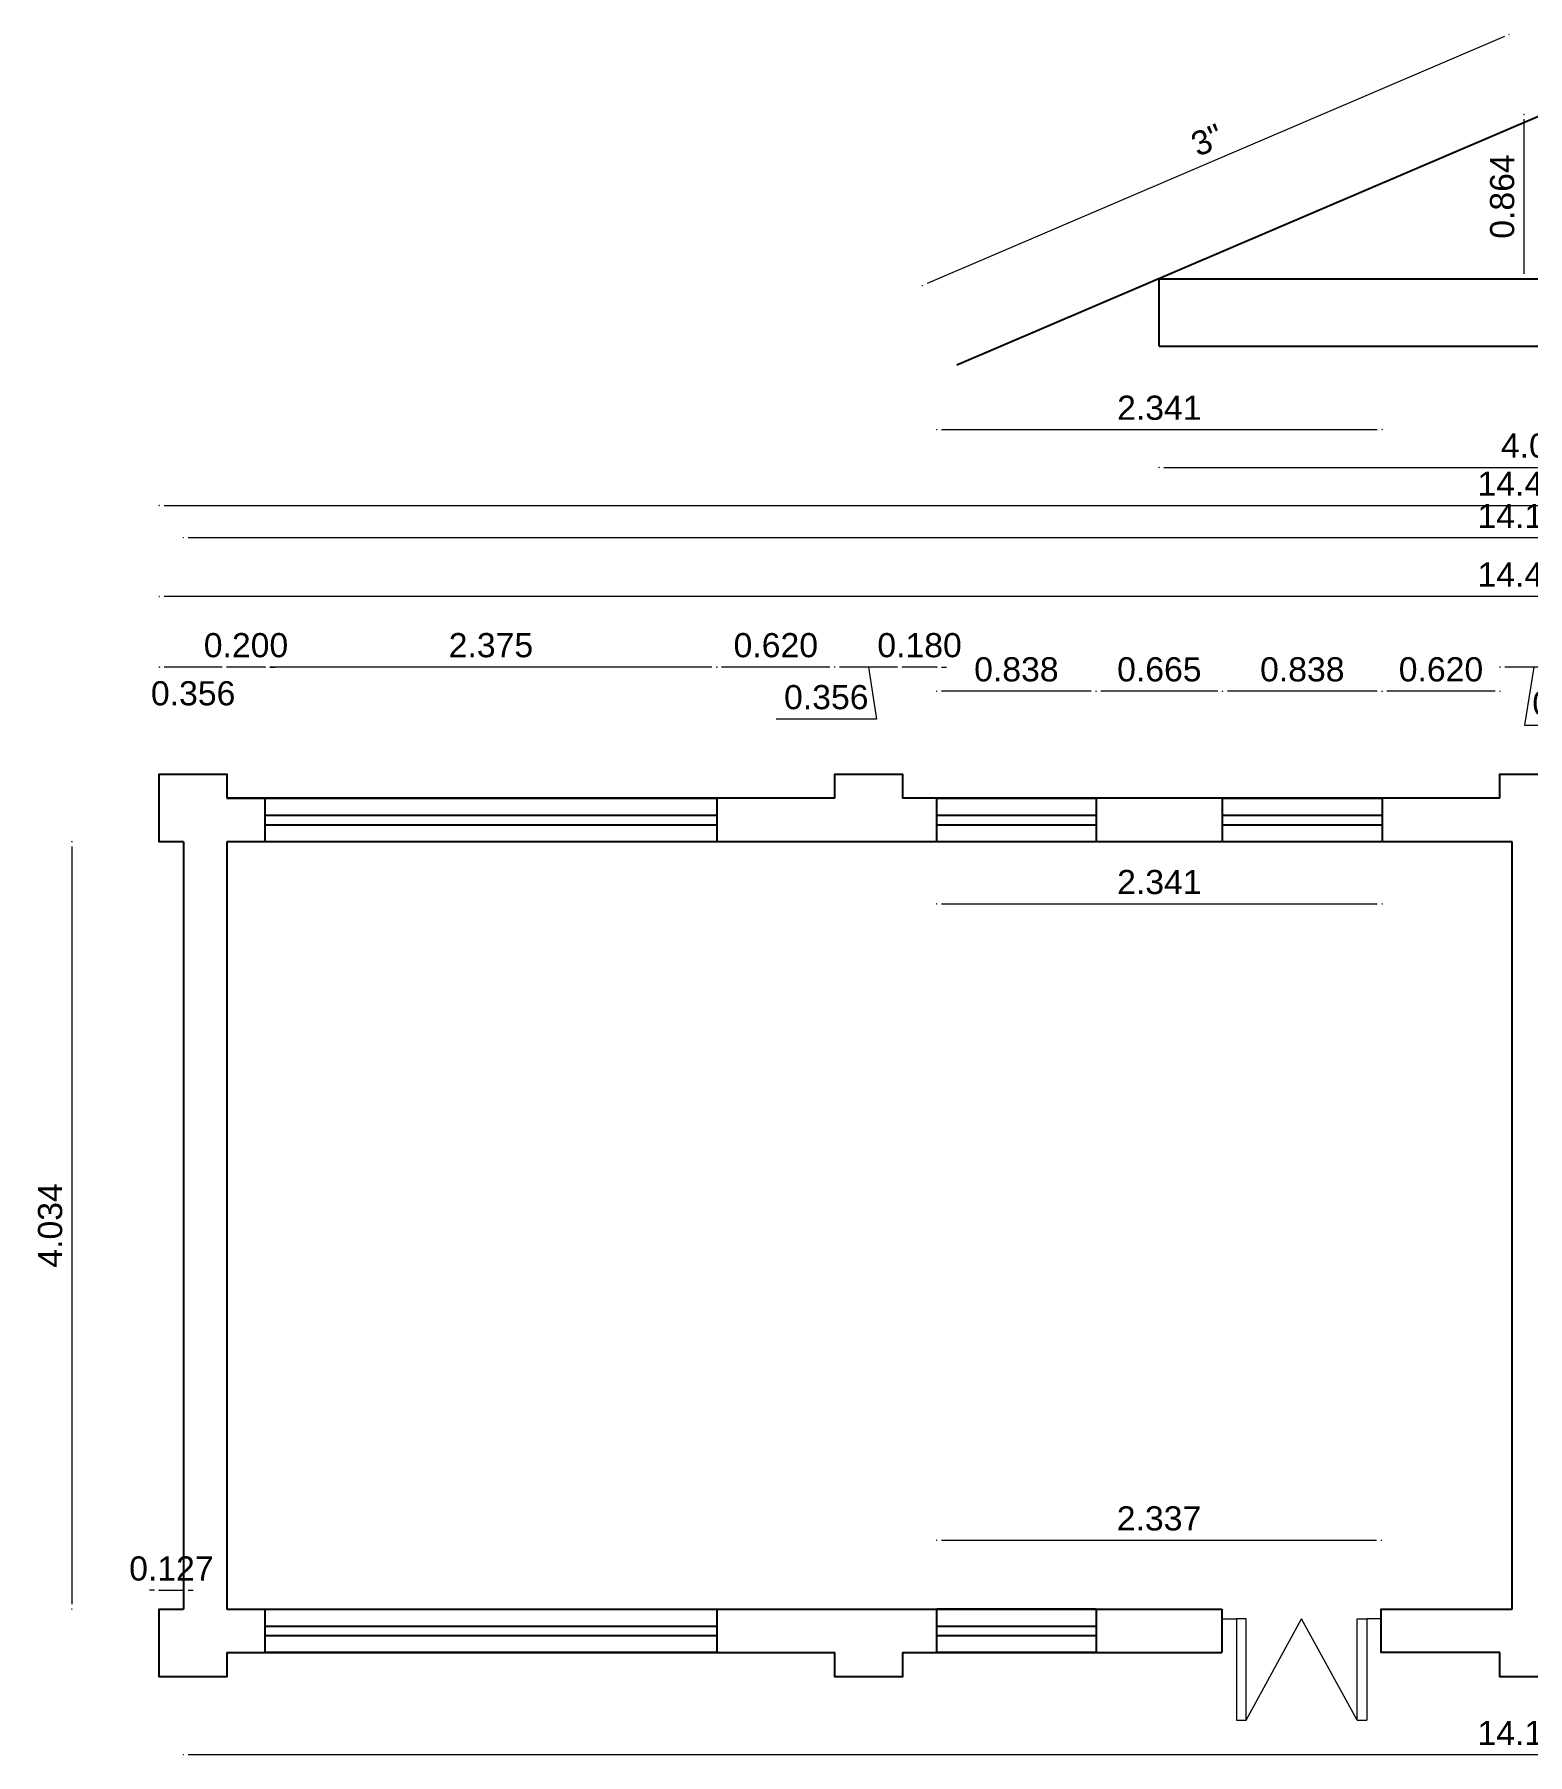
# Model space of a CAD drawing. Header units: metres. Extents: x 471.2 to 494.2, y 10 to 39.5.
# Drawn here: x 478.4 to 486.24, y 30.47 to 39.51 of the extents above; entities that cross this region are included whole.
import ezdxf

# ---------------------------------------------------------------- set-up
doc = ezdxf.new("R2010")
doc.units = ezdxf.units.M
doc.header["$LTSCALE"] = 12.7
doc.header["$PDMODE"] = 66
for name, color, linetype, lineweight in [('0.13', 2, 'Continuous', 13), ('ELEVATION', 85, 'Continuous', 9), ('hatch', 9, 'Continuous', 0), ('Toilet', 7, 'Continuous', 25)]:
    doc.layers.add(name, color=color, linetype=linetype, lineweight=lineweight)
doc.styles.get("Standard").update_dxf_attribs({"font": 'arial.ttf'})
doc.dimstyles.new('S8', dxfattribs={"dimscale": 0.001, "dimtxt": 127, "dimasz": 25.4, "dimexe": 152.4, "dimexo": 457.2, "dimgap": 49.2125, "dimtad": 1, "dimdec": 0, "dimzin": 3, "dimdsep": 46, "dimlunit": 4, "dimtxsty": 'Standard', "dimblk": 'dot 2', "dimcen": 304.8, "dimse1": 1, "dimse2": 1, "dimclrd": 1, "dimclre": 1, "dimclrt": 256, "dimadec": 0, "dimazin": 0, "dimtfac": 0.75, "dimtdec": 0, "dimtix": 1, "dimtmove": 1, "dimatfit": 3, "dimldrblk": 'DOT', "dimfxl": 25.4, "dimtolj": 1, "dimtzin": 0, "dimlwd": 9, "dimlwe": 9, "dimarcsym": 0})

# ---------------------------------------------------------------- blocks, each defined once
blk = doc.blocks.new('dot1')
at = {"layer": 'hatch'}
h = blk.add_hatch(color=256, dxfattribs=at)
edge = h.paths.add_edge_path()
edge.add_arc((0, 0), 1, 0, 360)
for p, q in [((3, 0), (-3, 0)), ((0, 3), (0, -3))]:
    blk.add_line(p, q, dxfattribs=at)
blk.add_circle((0, 0), 1, dxfattribs=at)
blk = doc.blocks.new('dot 2')
at = {"layer": 'hatch', "xscale": 0.0127, "yscale": 0.0127, "zscale": 0.0127}
blk.add_blockref('dot1', (0, 0), dxfattribs=at)
blk = doc.blocks.new('*D353')
at = {"layer": 'Defpoints', "color": 0, "transparency": 16777216}
for p in [(486.3265, 39.0936), (483.0645, 38.194), (483.2438, 37.7749)]:
    blk.add_point(p, dxfattribs=at)
at = {"layer": 'Toilet', "color": 1, "lineweight": 9, "transparency": 16777216}
blk.add_line((486.1238, 39.5028), (483.0878, 38.204), dxfattribs=at)
at = {"layer": 'Toilet', "color": 1, "lineweight": 9, "transparency": 16777216, "xscale": 0.0254, "yscale": 0.0254, "zscale": 0.0254}
for p, rotation in [((486.1472, 39.5128), 23.16111268714227), ((483.0645, 38.194), 203.1611126871423)]:
    blk.add_blockref('dot 2', p, dxfattribs=dict(at, rotation=rotation))
at = {"layer": 'Toilet', "transparency": 16777216, "insert": (484.5609, 38.9583), "char_height": 0.127, "attachment_point": 5, "rotation": 23.16111}
blk.add_mtext('\\A1;3"', dxfattribs=at)
blk = doc.blocks.new('_Dot')
at = {"color": 0, "linetype": 'ByBlock', "lineweight": -2}
blk.add_line((-0.5, 0), (-1, 0), dxfattribs=at)
at = {"color": 0, "linetype": 'ByBlock', "const_width": 0.5}
blk.add_lwpolyline([(-0.25, 0, 1), (0.25, 0, 1)], format="xyb", close=True, dxfattribs=at)
blk = doc.blocks.new('*D1029')
at = {"layer": 'Defpoints', "color": 0, "transparency": 16777216}
for p in [(484.3072, 37.8741), (488.3458, 37.8741), (488.3458, 37.2377)]:
    blk.add_point(p, dxfattribs=at)
at = {"layer": 'Toilet', "color": 1, "lineweight": 9, "transparency": 16777216}
blk.add_line((484.3326, 37.2377), (488.3204, 37.2377), dxfattribs=at)
at = {"layer": 'Toilet', "color": 1, "lineweight": 9, "transparency": 16777216, "xscale": 0.0254, "yscale": 0.0254, "zscale": 0.0254, "rotation": 180}
blk.add_blockref('dot 2', (484.3072, 37.2377), dxfattribs=at)
at = {"layer": 'Toilet', "color": 1, "lineweight": 9, "transparency": 16777216, "xscale": 0.0254, "yscale": 0.0254, "zscale": 0.0254}
blk.add_blockref('dot 2', (488.3458, 37.2377), dxfattribs=at)
at = {"layer": 'Toilet', "transparency": 16777216, "insert": (486.3265, 37.3518), "char_height": 0.127, "attachment_point": 5}
blk.add_mtext('\\A1;4.039', dxfattribs=at)
blk = doc.blocks.new('*D1033')
at = {"layer": 'Defpoints', "color": 0, "transparency": 16777216}
for p in [(479.0523, 36.5594), (479.0523, 35.27), (493.4533, 35.27)]:
    blk.add_point(p, dxfattribs=at)
at = {"layer": 'Toilet', "color": 1, "lineweight": 9, "transparency": 16777216}
blk.add_line((493.4279, 36.5594), (479.0777, 36.5594), dxfattribs=at)
at = {"layer": 'Toilet', "color": 1, "lineweight": 9, "transparency": 16777216, "xscale": 0.0254, "yscale": 0.0254, "zscale": 0.0254, "rotation": 180}
blk.add_blockref('dot 2', (479.0523, 36.5594), dxfattribs=at)
at = {"layer": 'Toilet', "color": 1, "lineweight": 9, "transparency": 16777216, "xscale": 0.0254, "yscale": 0.0254, "zscale": 0.0254}
blk.add_blockref('dot 2', (493.4533, 36.5594), dxfattribs=at)
at = {"layer": 'Toilet', "transparency": 16777216, "insert": (486.2528, 36.6735), "char_height": 0.127, "attachment_point": 5}
blk.add_mtext('\\A1;14.401', dxfattribs=at)
blk = doc.blocks.new('*D1046')
at = {"layer": 'Defpoints', "color": 0, "transparency": 16777216}
for p in [(486.0995, 36.1883), (486.4551, 35.6256), (486.0995, 35.4986)]:
    blk.add_point(p, dxfattribs=at)
at = {"layer": 'Toilet', "color": 1, "lineweight": 9, "transparency": 16777216}
for p, q in [((486.4297, 36.1883), (486.1249, 36.1883)), ((486.2773, 36.1883), (486.2281, 35.883)), ((486.2281, 35.883), (486.755, 35.883))]:
    blk.add_line(p, q, dxfattribs=at)
at = {"layer": 'Toilet', "color": 1, "lineweight": 9, "transparency": 16777216, "xscale": 0.0254, "yscale": 0.0254, "zscale": 0.0254, "rotation": 180}
blk.add_blockref('dot 2', (486.0995, 36.1883), dxfattribs=at)
at = {"layer": 'Toilet', "color": 1, "lineweight": 9, "transparency": 16777216, "xscale": 0.0254, "yscale": 0.0254, "zscale": 0.0254}
blk.add_blockref('dot 2', (486.4551, 36.1883), dxfattribs=at)
at = {"layer": 'Toilet', "transparency": 16777216, "insert": (486.4916, 35.9971), "char_height": 0.127, "attachment_point": 5}
blk.add_mtext('\\A1;0.356', dxfattribs=at)
blk = doc.blocks.new('*D1047')
at = {"layer": 'Defpoints', "color": 0, "transparency": 16777216}
for p in [(485.4795, 36.0613), (485.4795, 35.4986), (486.0995, 35.4986)]:
    blk.add_point(p, dxfattribs=at)
at = {"layer": 'Toilet', "color": 1, "lineweight": 9, "transparency": 16777216}
blk.add_line((486.0741, 36.0613), (485.5049, 36.0613), dxfattribs=at)
at = {"layer": 'Toilet', "color": 1, "lineweight": 9, "transparency": 16777216, "xscale": 0.0254, "yscale": 0.0254, "zscale": 0.0254, "rotation": 180}
blk.add_blockref('dot 2', (485.4795, 36.0613), dxfattribs=at)
at = {"layer": 'Toilet', "color": 1, "lineweight": 9, "transparency": 16777216, "xscale": 0.0254, "yscale": 0.0254, "zscale": 0.0254}
blk.add_blockref('dot 2', (486.0995, 36.0613), dxfattribs=at)
at = {"layer": 'Toilet', "transparency": 16777216, "insert": (485.7895, 36.1754), "char_height": 0.127, "attachment_point": 5}
blk.add_mtext('\\A1;0.620', dxfattribs=at)
blk = doc.blocks.new('*D1048')
at = {"layer": 'Defpoints', "color": 0, "transparency": 16777216}
for p in [(484.6415, 36.0613), (484.6415, 35.4986), (485.4795, 35.4986)]:
    blk.add_point(p, dxfattribs=at)
at = {"layer": 'Toilet', "color": 1, "lineweight": 9, "transparency": 16777216}
blk.add_line((485.4541, 36.0613), (484.6669, 36.0613), dxfattribs=at)
at = {"layer": 'Toilet', "color": 1, "lineweight": 9, "transparency": 16777216, "xscale": 0.0254, "yscale": 0.0254, "zscale": 0.0254, "rotation": 180}
blk.add_blockref('dot 2', (484.6415, 36.0613), dxfattribs=at)
at = {"layer": 'Toilet', "color": 1, "lineweight": 9, "transparency": 16777216, "xscale": 0.0254, "yscale": 0.0254, "zscale": 0.0254}
blk.add_blockref('dot 2', (485.4795, 36.0613), dxfattribs=at)
at = {"layer": 'Toilet', "transparency": 16777216, "insert": (485.0605, 36.1754), "char_height": 0.127, "attachment_point": 5}
blk.add_mtext('\\A1;0.838', dxfattribs=at)
blk = doc.blocks.new('*D1049')
at = {"layer": 'Defpoints', "color": 0, "transparency": 16777216}
for p in [(483.9765, 36.0613), (483.9765, 35.4986), (484.6415, 35.4986)]:
    blk.add_point(p, dxfattribs=at)
at = {"layer": 'Toilet', "color": 1, "lineweight": 9, "transparency": 16777216}
blk.add_line((484.6161, 36.0613), (484.0019, 36.0613), dxfattribs=at)
at = {"layer": 'Toilet', "color": 1, "lineweight": 9, "transparency": 16777216, "xscale": 0.0254, "yscale": 0.0254, "zscale": 0.0254, "rotation": 180}
blk.add_blockref('dot 2', (483.9765, 36.0613), dxfattribs=at)
at = {"layer": 'Toilet', "color": 1, "lineweight": 9, "transparency": 16777216, "xscale": 0.0254, "yscale": 0.0254, "zscale": 0.0254}
blk.add_blockref('dot 2', (484.6415, 36.0613), dxfattribs=at)
at = {"layer": 'Toilet', "transparency": 16777216, "insert": (484.309, 36.1754), "char_height": 0.127, "attachment_point": 5}
blk.add_mtext('\\A1;0.665', dxfattribs=at)
blk = doc.blocks.new('*D1050')
at = {"layer": 'Defpoints', "color": 0, "transparency": 16777216}
for p in [(483.1385, 36.0613), (483.1385, 35.4986), (483.9765, 35.4986)]:
    blk.add_point(p, dxfattribs=at)
at = {"layer": 'Toilet', "color": 1, "lineweight": 9, "transparency": 16777216}
blk.add_line((483.9511, 36.0613), (483.1639, 36.0613), dxfattribs=at)
at = {"layer": 'Toilet', "color": 1, "lineweight": 9, "transparency": 16777216, "xscale": 0.0254, "yscale": 0.0254, "zscale": 0.0254, "rotation": 180}
blk.add_blockref('dot 2', (483.1385, 36.0613), dxfattribs=at)
at = {"layer": 'Toilet', "color": 1, "lineweight": 9, "transparency": 16777216, "xscale": 0.0254, "yscale": 0.0254, "zscale": 0.0254}
blk.add_blockref('dot 2', (483.9765, 36.0613), dxfattribs=at)
at = {"layer": 'Toilet', "transparency": 16777216, "insert": (483.5575, 36.1754), "char_height": 0.127, "attachment_point": 5}
blk.add_mtext('\\A1;0.838', dxfattribs=at)
blk = doc.blocks.new('*D1051')
at = {"layer": 'Defpoints', "color": 0, "transparency": 16777216}
for p in [(482.9585, 36.1883), (482.9585, 35.6256), (483.1385, 35.4986)]:
    blk.add_point(p, dxfattribs=at)
at = {"layer": 'Toilet', "color": 1, "lineweight": 9, "transparency": 16777216}
for p, q in [((482.9331, 36.1883), (482.9077, 36.1883)), ((483.1385, 36.1883), (482.9585, 36.1883)), ((483.1639, 36.1883), (483.1893, 36.1883))]:
    blk.add_line(p, q, dxfattribs=at)
at = {"layer": 'Toilet', "color": 1, "lineweight": 9, "transparency": 16777216, "xscale": 0.0254, "yscale": 0.0254, "zscale": 0.0254}
blk.add_blockref('dot 2', (482.9585, 36.1883), dxfattribs=at)
at = {"layer": 'Toilet', "color": 1, "lineweight": 9, "transparency": 16777216, "xscale": 0.0254, "yscale": 0.0254, "zscale": 0.0254, "rotation": 180}
blk.add_blockref('dot 2', (483.1385, 36.1883), dxfattribs=at)
at = {"layer": 'Toilet', "transparency": 16777216, "insert": (483.0485, 36.3024), "char_height": 0.127, "attachment_point": 5}
blk.add_mtext('\\A1;0.180', dxfattribs=at)
blk = doc.blocks.new('*D1052')
at = {"layer": 'Defpoints', "color": 0, "transparency": 16777216}
for p in [(482.6029, 36.1883), (482.9585, 35.6256), (482.6029, 35.4986)]:
    blk.add_point(p, dxfattribs=at)
at = {"layer": 'Toilet', "color": 1, "lineweight": 9, "transparency": 16777216}
for p, q in [((482.9331, 36.1883), (482.6283, 36.1883)), ((482.7807, 36.1883), (482.8217, 35.9151)), ((482.8217, 35.9151), (482.2948, 35.9151))]:
    blk.add_line(p, q, dxfattribs=at)
at = {"layer": 'Toilet', "color": 1, "lineweight": 9, "transparency": 16777216, "xscale": 0.0254, "yscale": 0.0254, "zscale": 0.0254, "rotation": 180}
blk.add_blockref('dot 2', (482.6029, 36.1883), dxfattribs=at)
at = {"layer": 'Toilet', "color": 1, "lineweight": 9, "transparency": 16777216, "xscale": 0.0254, "yscale": 0.0254, "zscale": 0.0254}
blk.add_blockref('dot 2', (482.9585, 36.1883), dxfattribs=at)
at = {"layer": 'Toilet', "transparency": 16777216, "insert": (482.5583, 36.0292), "char_height": 0.127, "attachment_point": 5}
blk.add_mtext('\\A1;0.356', dxfattribs=at)
blk = doc.blocks.new('*D1053')
at = {"layer": 'Defpoints', "color": 0, "transparency": 16777216}
for p in [(481.9829, 36.1883), (481.9829, 35.4986), (482.6029, 35.4986)]:
    blk.add_point(p, dxfattribs=at)
at = {"layer": 'Toilet', "color": 1, "lineweight": 9, "transparency": 16777216}
blk.add_line((482.5775, 36.1883), (482.0083, 36.1883), dxfattribs=at)
at = {"layer": 'Toilet', "color": 1, "lineweight": 9, "transparency": 16777216, "xscale": 0.0254, "yscale": 0.0254, "zscale": 0.0254, "rotation": 180}
blk.add_blockref('dot 2', (481.9829, 36.1883), dxfattribs=at)
at = {"layer": 'Toilet', "color": 1, "lineweight": 9, "transparency": 16777216, "xscale": 0.0254, "yscale": 0.0254, "zscale": 0.0254}
blk.add_blockref('dot 2', (482.6029, 36.1883), dxfattribs=at)
at = {"layer": 'Toilet', "transparency": 16777216, "insert": (482.2929, 36.3024), "char_height": 0.127, "attachment_point": 5}
blk.add_mtext('\\A1;0.620', dxfattribs=at)
blk = doc.blocks.new('*D1054')
at = {"layer": 'Defpoints', "color": 0, "transparency": 16777216}
for p in [(479.6079, 36.1883), (479.6079, 35.6256), (481.9829, 35.4986)]:
    blk.add_point(p, dxfattribs=at)
at = {"layer": 'Toilet', "color": 1, "lineweight": 9, "transparency": 16777216}
blk.add_line((481.9575, 36.1883), (479.6333, 36.1883), dxfattribs=at)
at = {"layer": 'Toilet', "color": 1, "lineweight": 9, "transparency": 16777216, "xscale": 0.0254, "yscale": 0.0254, "zscale": 0.0254, "rotation": 180}
blk.add_blockref('dot 2', (479.6079, 36.1883), dxfattribs=at)
at = {"layer": 'Toilet', "color": 1, "lineweight": 9, "transparency": 16777216, "xscale": 0.0254, "yscale": 0.0254, "zscale": 0.0254}
blk.add_blockref('dot 2', (481.9829, 36.1883), dxfattribs=at)
at = {"layer": 'Toilet', "transparency": 16777216, "insert": (480.7954, 36.3024), "char_height": 0.127, "attachment_point": 5}
blk.add_mtext('\\A1;2.375', dxfattribs=at)
blk = doc.blocks.new('*D1055')
at = {"layer": 'Defpoints', "color": 0, "transparency": 16777216}
for p in [(479.4079, 36.1883), (479.4079, 35.6256), (479.6079, 35.6256)]:
    blk.add_point(p, dxfattribs=at)
at = {"layer": 'Toilet', "color": 1, "lineweight": 9, "transparency": 16777216}
for p, q in [((479.3825, 36.1883), (479.3571, 36.1883)), ((479.6079, 36.1883), (479.4079, 36.1883)), ((479.6333, 36.1883), (479.6587, 36.1883))]:
    blk.add_line(p, q, dxfattribs=at)
at = {"layer": 'Toilet', "color": 1, "lineweight": 9, "transparency": 16777216, "xscale": 0.0254, "yscale": 0.0254, "zscale": 0.0254}
blk.add_blockref('dot 2', (479.4079, 36.1883), dxfattribs=at)
at = {"layer": 'Toilet', "color": 1, "lineweight": 9, "transparency": 16777216, "xscale": 0.0254, "yscale": 0.0254, "zscale": 0.0254, "rotation": 180}
blk.add_blockref('dot 2', (479.6079, 36.1883), dxfattribs=at)
at = {"layer": 'Toilet', "transparency": 16777216, "insert": (479.5079, 36.3024), "char_height": 0.127, "attachment_point": 5}
blk.add_mtext('\\A1;0.200', dxfattribs=at)
blk = doc.blocks.new('*D1056')
at = {"layer": 'Defpoints', "color": 0, "transparency": 16777216}
for p in [(479.0523, 36.1883), (479.0523, 35.6256), (479.4079, 35.6256)]:
    blk.add_point(p, dxfattribs=at)
at = {"layer": 'Toilet', "color": 1, "lineweight": 9, "transparency": 16777216}
blk.add_line((479.3825, 36.1883), (479.0777, 36.1883), dxfattribs=at)
at = {"layer": 'Toilet', "color": 1, "lineweight": 9, "transparency": 16777216, "xscale": 0.0254, "yscale": 0.0254, "zscale": 0.0254, "rotation": 180}
blk.add_blockref('dot 2', (479.0523, 36.1883), dxfattribs=at)
at = {"layer": 'Toilet', "color": 1, "lineweight": 9, "transparency": 16777216, "xscale": 0.0254, "yscale": 0.0254, "zscale": 0.0254}
blk.add_blockref('dot 2', (479.4079, 36.1883), dxfattribs=at)
at = {"layer": 'Toilet', "transparency": 16777216, "insert": (479.2301, 36.0494), "char_height": 0.127, "attachment_point": 5}
blk.add_mtext('\\A1;0.356', dxfattribs=at)
blk = doc.blocks.new('door block')
at = {"layer": '0.13', "color": 0, "ltscale": 0.5}
for p, q in [((472.9032, 20.1698), (472.9032, 20.0682)), ((473.7414, 20.1698), (473.7414, 20.0682))]:
    blk.add_line(p, q, dxfattribs=at)
at = {"layer": 'ELEVATION', "color": 146, "ltscale": 0.25, "true_color": 0x105689}
for p, q in [((472.9794, 20.119), (472.9794, 20.6524)), ((472.9794, 20.6524), (473.0302, 20.6524)), ((473.0302, 20.6524), (473.0302, 20.119)), ((473.0302, 20.6524), (473.3223, 20.119)), ((473.6144, 20.6524), (473.3223, 20.119)), ((473.6144, 20.6524), (473.6144, 20.119)), ((473.6144, 20.6524), (473.6652, 20.6524)), ((473.6652, 20.119), (473.6652, 20.6524)), ((472.9032, 20.119), (472.9794, 20.119)), ((473.0302, 20.119), (472.9794, 20.119)), ((473.6144, 20.119), (473.6652, 20.119)), ((473.7414, 20.119), (473.6652, 20.119))]:
    blk.add_line(p, q, dxfattribs=at)
blk = doc.blocks.new('*D1057')
at = {"layer": 'Defpoints', "color": 0, "transparency": 16777216}
for p in [(479.4079, 35.27), (478.5931, 31.2362), (479.4079, 31.2362)]:
    blk.add_point(p, dxfattribs=at)
at = {"layer": 'Toilet', "color": 1, "lineweight": 9, "transparency": 16777216}
blk.add_line((478.5931, 35.2446), (478.5931, 31.2616), dxfattribs=at)
at = {"layer": 'Toilet', "color": 1, "lineweight": 9, "transparency": 16777216, "xscale": 0.0254, "yscale": 0.0254, "zscale": 0.0254}
for p, rotation in [((478.5931, 35.27), 90), ((478.5931, 31.2362), 270)]:
    blk.add_blockref('dot 2', p, dxfattribs=dict(at, rotation=rotation))
at = {"layer": 'Toilet', "transparency": 16777216, "insert": (478.479, 33.2531), "char_height": 0.127, "attachment_point": 5, "rotation": 90}
blk.add_mtext('\\A1;4.034', dxfattribs=at)
blk = doc.blocks.new('*D1058')
at = {"layer": 'Defpoints', "color": 0, "transparency": 16777216}
for p in [(479.1793, 35.27), (493.3263, 35.27), (493.3263, 30.4725)]:
    blk.add_point(p, dxfattribs=at)
at = {"layer": 'Toilet', "color": 1, "lineweight": 9, "transparency": 16777216}
blk.add_line((479.2047, 30.4725), (493.3009, 30.4725), dxfattribs=at)
at = {"layer": 'Toilet', "color": 1, "lineweight": 9, "transparency": 16777216, "xscale": 0.0254, "yscale": 0.0254, "zscale": 0.0254, "rotation": 180}
blk.add_blockref('dot 2', (479.1793, 30.4725), dxfattribs=at)
at = {"layer": 'Toilet', "color": 1, "lineweight": 9, "transparency": 16777216, "xscale": 0.0254, "yscale": 0.0254, "zscale": 0.0254}
blk.add_blockref('dot 2', (493.3263, 30.4725), dxfattribs=at)
at = {"layer": 'Toilet', "transparency": 16777216, "insert": (486.2528, 30.5855), "char_height": 0.127, "attachment_point": 5}
blk.add_mtext('\\A1;14.147', dxfattribs=at)
blk = doc.blocks.new('*D1059')
at = {"layer": 'Defpoints', "color": 0, "transparency": 16777216}
for p in [(483.1385, 35.27), (485.4797, 35.27), (485.4797, 34.9432)]:
    blk.add_point(p, dxfattribs=at)
at = {"layer": 'Toilet', "color": 1, "lineweight": 9, "transparency": 16777216}
blk.add_line((483.1639, 34.9432), (485.4543, 34.9432), dxfattribs=at)
at = {"layer": 'Toilet', "color": 1, "lineweight": 9, "transparency": 16777216, "xscale": 0.0254, "yscale": 0.0254, "zscale": 0.0254, "rotation": 180}
blk.add_blockref('dot 2', (483.1385, 34.9432), dxfattribs=at)
at = {"layer": 'Toilet', "color": 1, "lineweight": 9, "transparency": 16777216, "xscale": 0.0254, "yscale": 0.0254, "zscale": 0.0254}
blk.add_blockref('dot 2', (485.4797, 34.9432), dxfattribs=at)
at = {"layer": 'Toilet', "transparency": 16777216, "insert": (484.3091, 35.0573), "char_height": 0.127, "attachment_point": 5}
blk.add_mtext('\\A1;2.341', dxfattribs=at)
blk = doc.blocks.new('*D1063')
at = {"layer": 'Defpoints', "color": 0, "transparency": 16777216}
for p in [(485.4759, 31.5983), (483.1385, 31.2362), (485.4759, 31.2362)]:
    blk.add_point(p, dxfattribs=at)
at = {"layer": 'Toilet', "color": 1, "lineweight": 9, "transparency": 16777216}
blk.add_line((483.1639, 31.5983), (485.4505, 31.5983), dxfattribs=at)
at = {"layer": 'Toilet', "color": 1, "lineweight": 9, "transparency": 16777216, "xscale": 0.0254, "yscale": 0.0254, "zscale": 0.0254, "rotation": 180}
blk.add_blockref('dot 2', (483.1385, 31.5983), dxfattribs=at)
at = {"layer": 'Toilet', "color": 1, "lineweight": 9, "transparency": 16777216, "xscale": 0.0254, "yscale": 0.0254, "zscale": 0.0254}
blk.add_blockref('dot 2', (485.4759, 31.5983), dxfattribs=at)
at = {"layer": 'Toilet', "transparency": 16777216, "insert": (484.3072, 31.7124), "char_height": 0.127, "attachment_point": 5}
blk.add_mtext('\\A1;2.337', dxfattribs=at)
blk = doc.blocks.new('*D1065')
at = {"layer": 'Defpoints', "color": 0, "transparency": 16777216}
for p in [(479.1793, 31.335), (479.0523, 31.2362), (479.1793, 31.2362)]:
    blk.add_point(p, dxfattribs=at)
at = {"layer": 'Toilet', "color": 1, "lineweight": 9, "transparency": 16777216}
for p, q in [((479.0269, 31.335), (479.0015, 31.335)), ((479.0523, 31.335), (479.1793, 31.335)), ((479.2047, 31.335), (479.2301, 31.335))]:
    blk.add_line(p, q, dxfattribs=at)
at = {"layer": 'Toilet', "color": 1, "lineweight": 9, "transparency": 16777216, "xscale": 0.0254, "yscale": 0.0254, "zscale": 0.0254}
blk.add_blockref('dot 2', (479.0523, 31.335), dxfattribs=at)
at = {"layer": 'Toilet', "color": 1, "lineweight": 9, "transparency": 16777216, "xscale": 0.0254, "yscale": 0.0254, "zscale": 0.0254, "rotation": 180}
blk.add_blockref('dot 2', (479.1793, 31.335), dxfattribs=at)
at = {"layer": 'Toilet', "transparency": 16777216, "insert": (479.1158, 31.4491), "char_height": 0.127, "attachment_point": 5}
blk.add_mtext('\\A1;0.127', dxfattribs=at)
blk = doc.blocks.new('*D1076')
at = {"layer": 'Defpoints', "color": 0, "transparency": 16777216}
for p in [(486.3265, 39.0933), (486.2256, 38.2297), (486.3265, 38.2297)]:
    blk.add_point(p, dxfattribs=at)
at = {"layer": 'Toilet', "color": 1, "lineweight": 9, "transparency": 16777216}
blk.add_line((486.2256, 39.0679), (486.2256, 38.2551), dxfattribs=at)
at = {"layer": 'Toilet', "color": 1, "lineweight": 9, "transparency": 16777216, "xscale": 0.0254, "yscale": 0.0254, "zscale": 0.0254}
for p, rotation in [((486.2256, 39.0933), 90), ((486.2256, 38.2297), 270)]:
    blk.add_blockref('dot 2', p, dxfattribs=dict(at, rotation=rotation))
at = {"layer": 'Toilet', "transparency": 16777216, "insert": (486.1116, 38.6615), "char_height": 0.127, "attachment_point": 5, "rotation": 90}
blk.add_mtext('\\A1;0.864', dxfattribs=at)
blk = doc.blocks.new('*D1081')
at = {"layer": 'Defpoints', "color": 0, "transparency": 16777216}
for p in [(493.3263, 36.8693), (479.1793, 35.27), (493.3263, 35.27)]:
    blk.add_point(p, dxfattribs=at)
at = {"layer": 'Toilet', "color": 1, "lineweight": 9, "transparency": 16777216}
blk.add_line((479.2047, 36.8693), (493.3009, 36.8693), dxfattribs=at)
at = {"layer": 'Toilet', "color": 1, "lineweight": 9, "transparency": 16777216, "xscale": 0.0254, "yscale": 0.0254, "zscale": 0.0254, "rotation": 180}
blk.add_blockref('dot 2', (479.1793, 36.8693), dxfattribs=at)
at = {"layer": 'Toilet', "color": 1, "lineweight": 9, "transparency": 16777216, "xscale": 0.0254, "yscale": 0.0254, "zscale": 0.0254}
blk.add_blockref('dot 2', (493.3263, 36.8693), dxfattribs=at)
at = {"layer": 'Toilet', "transparency": 16777216, "insert": (486.2528, 36.9822), "char_height": 0.127, "attachment_point": 5}
blk.add_mtext('\\A1;14.147', dxfattribs=at)
blk = doc.blocks.new('*D1082')
at = {"layer": 'Defpoints', "color": 0, "transparency": 16777216}
for p in [(493.4533, 37.0373), (479.0523, 35.6256), (493.4533, 35.6256)]:
    blk.add_point(p, dxfattribs=at)
at = {"layer": 'Toilet', "color": 1, "lineweight": 9, "transparency": 16777216}
blk.add_line((479.0777, 37.0373), (493.4279, 37.0373), dxfattribs=at)
at = {"layer": 'Toilet', "color": 1, "lineweight": 9, "transparency": 16777216, "xscale": 0.0254, "yscale": 0.0254, "zscale": 0.0254, "rotation": 180}
blk.add_blockref('dot 2', (479.0523, 37.0373), dxfattribs=at)
at = {"layer": 'Toilet', "color": 1, "lineweight": 9, "transparency": 16777216, "xscale": 0.0254, "yscale": 0.0254, "zscale": 0.0254}
blk.add_blockref('dot 2', (493.4533, 37.0373), dxfattribs=at)
at = {"layer": 'Toilet', "transparency": 16777216, "insert": (486.2528, 37.1513), "char_height": 0.127, "attachment_point": 5}
blk.add_mtext('\\A1;14.401', dxfattribs=at)
blk = doc.blocks.new('*D1083')
at = {"layer": 'Defpoints', "color": 0, "transparency": 16777216}
for p in [(485.4795, 37.4363), (483.1385, 35.4986), (485.4795, 35.4986)]:
    blk.add_point(p, dxfattribs=at)
at = {"layer": 'Toilet', "color": 1, "lineweight": 9, "transparency": 16777216}
blk.add_line((483.1639, 37.4363), (485.4541, 37.4363), dxfattribs=at)
at = {"layer": 'Toilet', "color": 1, "lineweight": 9, "transparency": 16777216, "xscale": 0.0254, "yscale": 0.0254, "zscale": 0.0254, "rotation": 180}
blk.add_blockref('dot 2', (483.1385, 37.4363), dxfattribs=at)
at = {"layer": 'Toilet', "color": 1, "lineweight": 9, "transparency": 16777216, "xscale": 0.0254, "yscale": 0.0254, "zscale": 0.0254}
blk.add_blockref('dot 2', (485.4795, 37.4363), dxfattribs=at)
at = {"layer": 'Toilet', "transparency": 16777216, "insert": (484.309, 37.5504), "char_height": 0.127, "attachment_point": 5}
blk.add_mtext('\\A1;2.341', dxfattribs=at)

msp = doc.modelspace()

# ---------------------------------------------------------------- linework, layer by layer
at = {"layer": 'Toilet'}
for p, q in [((486.3265, 39.0933), (483.2438, 37.7749)), ((484.3072, 38.2297), (488.3458, 38.2297)), ((484.3072, 37.8741), (484.3072, 38.2297)), ((484.3072, 37.8741), (488.3458, 37.8741)), ((481.9829, 35.4986), (479.4079, 35.4986)), ((479.4079, 35.4986), (479.6079, 35.4986)), ((482.6029, 35.4986), (481.9829, 35.4986)), ((483.1385, 35.4986), (482.9585, 35.4986)), ((483.9765, 35.4986), (483.1385, 35.4986)), ((484.6415, 35.4986), (483.9765, 35.4986)), ((485.4795, 35.4986), (484.6415, 35.4986)), ((485.4795, 35.4986), (484.6415, 35.4986)), ((486.0995, 35.4986), (485.4795, 35.4986)), ((479.6079, 35.4093), (481.9829, 35.4093)), ((479.6079, 35.3593), (481.9829, 35.3593)), ((483.1385, 35.4093), (483.9767, 35.4093)), ((483.1385, 35.3593), (483.9767, 35.3593)), ((484.6415, 35.4093), (485.4797, 35.4093)), ((484.6415, 35.3593), (485.4797, 35.3593)), ((479.1793, 35.27), (479.1793, 31.2362)), ((482.6029, 35.27), (479.4079, 35.27)), ((479.4079, 35.27), (479.4079, 31.2362)), ((486.0995, 35.27), (482.9585, 35.27)), ((486.163, 31.2362), (486.163, 35.27)), ((479.4079, 31.2362), (482.6029, 31.2362)), ((482.9585, 31.2362), (484.6377, 31.2362)), ((483.9765, 31.2362), (483.1385, 31.2362)), ((484.6377, 31.2362), (484.6377, 31.0076)), ((479.6079, 31.1469), (481.9829, 31.1469)), ((483.1385, 31.1469), (483.9767, 31.1469)), ((479.6079, 31.0969), (481.9829, 31.0969)), ((483.1385, 31.0969), (483.9767, 31.0969)), ((479.4079, 31.0076), (482.6029, 31.0076)), ((482.9585, 31.0076), (484.6377, 31.0076))]:
    msp.add_line(p, q, dxfattribs=at)
for points in [[(479.1793, 35.27), (479.0523, 35.27), (479.0523, 35.6256), (479.4079, 35.6256), (479.4079, 35.4986)], [(482.6029, 35.4986), (482.6029, 35.6256), (482.9585, 35.6256), (482.9585, 35.4986)], [(486.0995, 35.4986), (486.0995, 35.6256), (486.4551, 35.6256), (486.4551, 35.4986)], [(482.9585, 35.27), (482.6029, 35.27)], [(486.163, 35.27), (486.0995, 35.27)], [(479.4079, 31.0076), (479.4079, 30.8806), (479.0523, 30.8806), (479.0523, 31.2362), (479.1793, 31.2362)], [(482.6029, 31.2362), (482.9585, 31.2362)], [(486.0995, 31.0076), (485.4759, 31.0076), (485.4759, 31.2362), (486.0995, 31.2362)], [(486.0995, 31.2362), (486.163, 31.2362)], [(482.9585, 31.0076), (482.9585, 30.8806), (482.6029, 30.8806), (482.6029, 31.0076)], [(486.4551, 31.0076), (486.4551, 30.8806), (486.0995, 30.8806), (486.0995, 31.0076)]]:
    msp.add_lwpolyline(points, dxfattribs=at)
for points in [[(479.6079, 35.4986), (481.9829, 35.4986), (481.9829, 35.27), (479.6079, 35.27)], [(483.1385, 35.4986), (483.9767, 35.4986), (483.9767, 35.27), (483.1385, 35.27)], [(484.6415, 35.4986), (485.4797, 35.4986), (485.4797, 35.27), (484.6415, 35.27)], [(479.6079, 31.2362), (481.9829, 31.2362), (481.9829, 31.0076), (479.6079, 31.0076)], [(483.1385, 31.2362), (483.9767, 31.2362), (483.9767, 31.0076), (483.1385, 31.0076)]]:
    msp.add_lwpolyline(points, close=True, dxfattribs=at)

# ---------------------------------------------------------------- block references
at = {"layer": 'Toilet', "xscale": -1, "rotation": 180}
msp.add_blockref('door block', (11.7345, 51.3044), dxfattribs=at)

# ---------------------------------------------------------------- dimensions: what is measured, and where the dimension line sits
at = {"layer": 'Toilet'}
dim = msp.add_aligned_dim(p1=(486.3265, 39.0936), p2=(483.2438, 37.7749), distance=-0.4559, dimstyle='S8', override={"dimscale": 0.001, "dimfxl": 50.8, "dimfxlon": 1, "dimarcsym": 1}, dxfattribs=at)
dim.commit()
dim.dimension.update_dxf_attribs({"geometry": '*D353', "text_midpoint": (484.5609, 38.9583)})
for base, p1, p2, angle, picture, middle in [((486.2256, 38.2297), (486.3265, 39.0933), (486.3265, 38.2297), 90, '*D1076', (486.1116, 38.6615)), ((479.0523, 36.5594), (493.4533, 35.27), (479.0523, 35.27), 180, '*D1033', (486.2528, 36.6735)), ((479.4079, 36.1883), (479.6079, 35.6256), (479.4079, 35.6256), 180, '*D1055', (479.5079, 36.3024)), ((479.6079, 36.1883), (481.9829, 35.4986), (479.6079, 35.6256), 180, '*D1054', (480.7954, 36.3024)), ((481.9829, 36.1883), (482.6029, 35.4986), (481.9829, 35.4986), 180, '*D1053', (482.2929, 36.3024)), ((482.9585, 36.1883), (483.1385, 35.4986), (482.9585, 35.6256), 180, '*D1051', (483.0485, 36.3024)), ((483.1385, 36.0613), (483.9765, 35.4986), (483.1385, 35.4986), 180, '*D1050', (483.5575, 36.1754)), ((483.9765, 36.0613), (484.6415, 35.4986), (483.9765, 35.4986), 180, '*D1049', (484.309, 36.1754)), ((484.6415, 36.0613), (485.4795, 35.4986), (484.6415, 35.4986), 180, '*D1048', (485.0605, 36.1754)), ((485.4795, 36.0613), (486.0995, 35.4986), (485.4795, 35.4986), 180, '*D1047', (485.7895, 36.1754)), ((478.5931, 31.2362), (479.4079, 35.27), (479.4079, 31.2362), 90, '*D1057', (478.479, 33.2531))]:
    dim = msp.add_linear_dim(base=base, p1=p1, p2=p2, angle=angle, dimstyle='S8', override={"dimdec": 3, "dimlunit": 2, "dimtdec": 3, "dimfxl": 50.8, "dimfxlon": 1, "dimarcsym": 1}, dxfattribs=at)
    dim.commit()
    dim.dimension.update_dxf_attribs({"geometry": picture, "text_midpoint": middle})
for base, p1, p2, picture, middle in [((488.3458, 37.2377), (484.3072, 37.8741), (488.3458, 37.8741), '*D1029', (486.3265, 37.3518)), ((485.4795, 37.4363), (483.1385, 35.4986), (485.4795, 35.4986), '*D1083', (484.309, 37.5504)), ((493.4533, 37.0373), (479.0523, 35.6256), (493.4533, 35.6256), '*D1082', (486.2528, 37.1513)), ((493.3263, 36.8693), (479.1793, 35.27), (493.3263, 35.27), '*D1081', (486.2528, 36.9822)), ((493.3263, 30.4725), (479.1793, 35.27), (493.3263, 35.27), '*D1058', (486.2528, 30.5855)), ((485.4797, 34.9432), (483.1385, 35.27), (485.4797, 35.27), '*D1059', (484.3091, 35.0573)), ((485.4759, 31.5983), (483.1385, 31.2362), (485.4759, 31.2362), '*D1063', (484.3072, 31.7124)), ((479.1793, 31.335), (479.0523, 31.2362), (479.1793, 31.2362), '*D1065', (479.1158, 31.4491))]:
    dim = msp.add_linear_dim(base=base, p1=p1, p2=p2, dimstyle='S8', override={"dimdec": 3, "dimlunit": 2, "dimtdec": 3, "dimfxl": 50.8, "dimfxlon": 1, "dimarcsym": 1}, dxfattribs=at)
    dim.commit()
    dim.dimension.update_dxf_attribs({"geometry": picture, "text_midpoint": middle})
for base, p1, p2, picture, middle in [((479.0523, 36.1883), (479.4079, 35.6256), (479.0523, 35.6256), '*D1056', (479.2301, 35.9353)), ((482.6029, 36.1883), (482.9585, 35.6256), (482.6029, 35.4986), '*D1052', (482.7725, 35.9151)), ((486.0995, 36.1883), (486.4551, 35.6256), (486.0995, 35.4986), '*D1046', (486.2773, 35.883))]:
    dim = msp.add_linear_dim(base=base, p1=p1, p2=p2, angle=180, dimstyle='S8', override={"dimdec": 3, "dimlunit": 2, "dimtdec": 3, "dimfxl": 50.8, "dimfxlon": 1, "dimarcsym": 1}, dxfattribs=at)
    dim.commit()
    dim.dimension.update_dxf_attribs({"geometry": picture, "text_midpoint": middle, "dimtype": 160})

doc.saveas('drawing.dxf')
